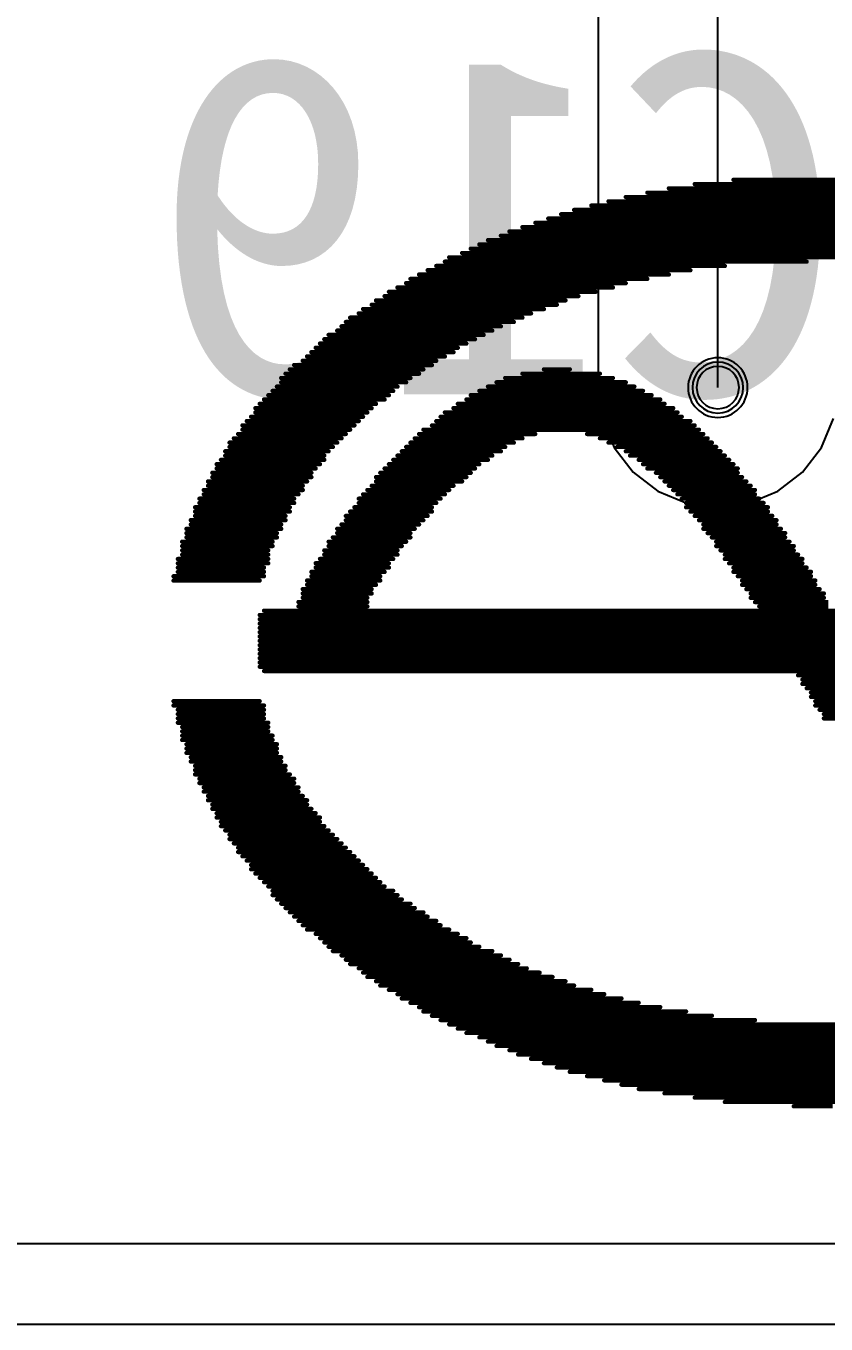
# Model space of a CAD drawing. Header units: inches. Extents: x 32166 to 34772, y 2386 to 4229.
# Drawn here: x 33960.29 to 33980.68, y 3073.33 to 3106.38 of the extents above; entities that cross this region are included whole.
import ezdxf

# ---------------------------------------------------------------- set-up
doc = ezdxf.new("R2010")
doc.units = ezdxf.units.IN
doc.header["$LTSCALE"] = 0.64311
doc.header["$MEASUREMENT"] = 0
for name, color, linetype in [('BOTTOMLAYER', 5, 'CONTINUOUS'), ('BOTTOMOVERLAY', 54, 'CONTINUOUS'), ('BOTTOMSOLDER', 6, 'CONTINUOUS'), ('KEEPOUTLAYER', 6, 'CONTINUOUS'), ('MULTILAYER', 9, 'CONTINUOUS')]:
    doc.layers.add(name, color=color, linetype=linetype)
doc.styles.get("Standard").update_dxf_attribs({"font": 'txt', "width": 0.8})

msp = doc.modelspace()

# ---------------------------------------------------------------- linework, layer by layer
at = {"layer": 'BOTTOMLAYER'}
for p, q in [((33977.919, 3097.177), (33977.919, 3124.725)), ((33974.869, 3120.354), (33974.869, 3097.177)), ((33974.869, 3097.177), (33974.973, 3096.388)), ((33974.973, 3096.388), (33975.278, 3095.652)), ((33980.561, 3095.652), (33980.865, 3096.388)), ((33975.278, 3095.652), (33975.762, 3095.02)), ((33980.076, 3095.02), (33980.561, 3095.652)), ((33975.762, 3095.02), (33976.394, 3094.536)), ((33979.444, 3094.536), (33980.076, 3095.02)), ((33976.394, 3094.536), (33977.13, 3094.231)), ((33977.13, 3094.231), (33977.919, 3094.127)), ((33977.919, 3094.127), (33978.709, 3094.231)), ((33978.709, 3094.231), (33979.444, 3094.536)), ((34126.052, 3075.372), (33942.841, 3075.372))]:
    msp.add_line(p, q, dxfattribs=at)
for radius, start, end in [(0.648, 0, 180), (0.54, 0, 180), (0.648, 180, 0), (0.54, 180, 0)]:
    msp.add_arc((33977.919, 3097.177), radius, start, end, dxfattribs=at)
at = {"layer": 'BOTTOMOVERLAY', "const_width": 0.11}
for points in [[(33978.317, 3102.468), (33982.376, 3102.468)], [(33976.122, 3102.139), (33984.681, 3102.139)], [(33976.671, 3102.249), (33984.022, 3102.249)], [(33977.329, 3102.358), (33983.364, 3102.358)], [(33974.696, 3101.81), (33986.107, 3101.81)], [(33975.134, 3101.919), (33985.668, 3101.919)], [(33975.573, 3102.029), (33985.229, 3102.029)], [(33973.598, 3101.48), (33987.205, 3101.48)], [(33973.927, 3101.59), (33986.875, 3101.59)], [(33974.257, 3101.7), (33986.546, 3101.7)], [(33972.611, 3101.151), (33988.192, 3101.151)], [(33972.94, 3101.261), (33987.863, 3101.261)], [(33973.269, 3101.371), (33987.534, 3101.371)], [(33971.843, 3100.822), (33988.96, 3100.822)], [(33972.062, 3100.932), (33988.741, 3100.932)], [(33972.391, 3101.042), (33988.412, 3101.042)], [(33971.074, 3100.493), (33989.619, 3100.493)], [(33971.404, 3100.603), (33989.399, 3100.603)], [(33971.623, 3100.712), (33989.18, 3100.712)], [(33970.526, 3100.164), (33977.219, 3100.164)], [(33970.745, 3100.273), (33978.097, 3100.273)], [(33970.965, 3100.383), (33980.182, 3100.383)], [(33969.977, 3099.835), (33975.573, 3099.835)], [(33970.087, 3099.944), (33976.122, 3099.944)], [(33970.306, 3100.054), (33976.671, 3100.054)], [(33969.429, 3099.505), (33974.366, 3099.505)], [(33969.538, 3099.615), (33974.805, 3099.615)], [(33969.758, 3099.725), (33975.244, 3099.725)], [(33968.88, 3099.176), (33973.489, 3099.176)], [(33969.099, 3099.286), (33973.818, 3099.286)], [(33969.209, 3099.396), (33974.037, 3099.396)], [(33968.441, 3098.847), (33972.72, 3098.847)], [(33968.551, 3098.957), (33972.94, 3098.957)], [(33968.77, 3099.066), (33973.159, 3099.066)], [(33968.002, 3098.518), (33971.952, 3098.518)], [(33968.222, 3098.627), (33972.172, 3098.627)], [(33968.331, 3098.737), (33972.391, 3098.737)], [(33967.673, 3098.189), (33971.294, 3098.189)], [(33967.783, 3098.298), (33971.513, 3098.298)], [(33967.892, 3098.408), (33971.733, 3098.408)], [(33967.344, 3097.859), (33970.745, 3097.859)], [(33967.453, 3097.969), (33970.965, 3097.969)], [(33967.563, 3098.079), (33971.184, 3098.079)], [(33966.905, 3097.53), (33970.306, 3097.53)], [(33967.015, 3097.64), (33970.416, 3097.64)], [(33967.124, 3097.75), (33970.636, 3097.75)], [(33972.94, 3097.53), (33974.915, 3097.53)], [(33973.489, 3097.64), (33974.147, 3097.64)], [(33966.685, 3097.201), (33969.758, 3097.201)], [(33966.795, 3097.42), (33970.087, 3097.42)], [(33966.795, 3097.311), (33969.977, 3097.311)], [(33972.062, 3097.201), (33975.793, 3097.201)], [(33972.282, 3097.311), (33975.573, 3097.311)], [(33972.501, 3097.42), (33975.244, 3097.42)], [(33966.356, 3096.872), (33969.429, 3096.872)], [(33966.466, 3096.982), (33969.538, 3096.982)], [(33966.576, 3097.091), (33969.648, 3097.091)], [(33971.513, 3096.872), (33976.451, 3096.872)], [(33971.623, 3096.982), (33976.232, 3096.982)], [(33971.843, 3097.091), (33976.012, 3097.091)], [(33966.137, 3096.652), (33969.099, 3096.652)], [(33966.137, 3096.543), (33968.99, 3096.543)], [(33966.246, 3096.762), (33969.209, 3096.762)], [(33970.965, 3096.543), (33976.89, 3096.543)], [(33971.184, 3096.652), (33976.78, 3096.652)], [(33971.294, 3096.762), (33976.561, 3096.762)], [(33965.808, 3096.213), (33968.66, 3096.213)], [(33965.917, 3096.323), (33968.77, 3096.323)], [(33966.027, 3096.433), (33968.88, 3096.433)], [(33970.636, 3096.213), (33977.329, 3096.213)], [(33970.745, 3096.323), (33977.219, 3096.323)], [(33970.855, 3096.433), (33977, 3096.433)], [(33965.588, 3095.884), (33968.331, 3095.884)], [(33965.698, 3095.994), (33968.441, 3095.994)], [(33965.808, 3096.104), (33968.551, 3096.104)], [(33970.197, 3095.884), (33972.94, 3095.884)], [(33970.306, 3095.994), (33973.269, 3095.994)], [(33970.416, 3096.104), (33977.439, 3096.104)], [(33974.586, 3095.994), (33977.548, 3095.994)], [(33974.915, 3095.884), (33977.658, 3095.884)], [(33965.369, 3095.555), (33968.002, 3095.555)], [(33965.478, 3095.775), (33968.222, 3095.775)], [(33965.478, 3095.665), (33968.112, 3095.665)], [(33969.867, 3095.555), (33972.391, 3095.555)], [(33969.977, 3095.665), (33972.501, 3095.665)], [(33970.087, 3095.775), (33972.72, 3095.775)], [(33975.134, 3095.775), (33977.768, 3095.775)], [(33975.354, 3095.665), (33977.878, 3095.665)], [(33975.573, 3095.555), (33977.987, 3095.555)], [(33965.149, 3095.226), (33967.783, 3095.226)], [(33965.259, 3095.336), (33967.892, 3095.336)], [(33965.369, 3095.445), (33967.892, 3095.445)], [(33969.538, 3095.226), (33971.843, 3095.226)], [(33969.648, 3095.336), (33972.062, 3095.336)], [(33969.758, 3095.445), (33972.172, 3095.445)], [(33975.683, 3095.445), (33978.097, 3095.445)], [(33975.903, 3095.336), (33978.207, 3095.336)], [(33976.012, 3095.226), (33978.317, 3095.226)], [(33965.039, 3095.006), (33967.563, 3095.006)], [(33965.039, 3094.897), (33967.563, 3094.897)], [(33965.149, 3095.116), (33967.673, 3095.116)], [(33969.209, 3094.897), (33971.513, 3094.897)], [(33969.319, 3095.006), (33971.623, 3095.006)], [(33969.429, 3095.116), (33971.733, 3095.116)], [(33976.122, 3095.116), (33978.426, 3095.116)], [(33976.341, 3095.006), (33978.426, 3095.006)], [(33976.451, 3094.897), (33978.536, 3094.897)], [(33964.82, 3094.568), (33967.344, 3094.568)], [(33964.93, 3094.787), (33967.453, 3094.787)], [(33964.93, 3094.677), (33967.344, 3094.677)], [(33968.99, 3094.568), (33971.074, 3094.568)], [(33969.099, 3094.677), (33971.184, 3094.677)], [(33969.209, 3094.787), (33971.404, 3094.787)], [(33976.561, 3094.787), (33978.646, 3094.787)], [(33976.671, 3094.677), (33978.755, 3094.677)], [(33976.78, 3094.568), (33978.865, 3094.568)], [(33964.71, 3094.348), (33967.124, 3094.348)], [(33964.71, 3094.238), (33967.124, 3094.238)], [(33964.82, 3094.458), (33967.234, 3094.458)], [(33968.77, 3094.348), (33970.855, 3094.348)], [(33968.77, 3094.238), (33970.745, 3094.238)], [(33968.88, 3094.458), (33970.965, 3094.458)], [(33976.89, 3094.458), (33978.865, 3094.458)], [(33977, 3094.348), (33978.975, 3094.348)], [(33977.11, 3094.238), (33979.085, 3094.238)], [(33964.601, 3094.129), (33967.015, 3094.129)], [(33964.601, 3094.019), (33967.015, 3094.019)], [(33964.601, 3093.909), (33966.905, 3093.909)], [(33968.441, 3093.909), (33970.526, 3093.909)], [(33968.551, 3094.019), (33970.636, 3094.019)], [(33968.66, 3094.129), (33970.636, 3094.129)], [(33977.11, 3094.129), (33979.194, 3094.129)], [(33977.219, 3094.019), (33979.194, 3094.019)], [(33977.329, 3093.909), (33979.304, 3093.909)], [(33964.381, 3093.58), (33966.795, 3093.58)], [(33964.491, 3093.799), (33966.905, 3093.799)], [(33964.491, 3093.69), (33966.795, 3093.69)], [(33968.222, 3093.58), (33970.197, 3093.58)], [(33968.331, 3093.69), (33970.306, 3093.69)], [(33968.441, 3093.799), (33970.416, 3093.799)], [(33977.439, 3093.799), (33979.414, 3093.799)], [(33977.548, 3093.69), (33979.414, 3093.69)], [(33977.548, 3093.58), (33979.524, 3093.58)], [(33964.271, 3093.251), (33966.576, 3093.251)], [(33964.381, 3093.47), (33966.685, 3093.47)], [(33964.381, 3093.361), (33966.685, 3093.361)], [(33968.002, 3093.251), (33969.977, 3093.251)], [(33968.112, 3093.361), (33970.087, 3093.361)], [(33968.222, 3093.47), (33970.087, 3093.47)], [(33977.658, 3093.47), (33979.633, 3093.47)], [(33977.768, 3093.361), (33979.633, 3093.361)], [(33977.878, 3093.251), (33979.743, 3093.251)], [(33964.271, 3093.141), (33966.576, 3093.141)], [(33964.271, 3093.031), (33966.466, 3093.031)], [(33964.271, 3092.922), (33966.466, 3092.922)], [(33967.892, 3093.031), (33969.758, 3093.031)], [(33967.892, 3092.922), (33969.758, 3092.922)], [(33968.002, 3093.141), (33969.867, 3093.141)], [(33977.878, 3093.141), (33979.853, 3093.141)], [(33977.987, 3093.031), (33979.853, 3093.031)], [(33978.097, 3092.922), (33979.962, 3092.922)], [(33964.162, 3092.812), (33966.466, 3092.812)], [(33964.162, 3092.702), (33966.466, 3092.702)], [(33964.162, 3092.592), (33966.356, 3092.592)], [(33967.673, 3092.702), (33969.538, 3092.702)], [(33967.673, 3092.592), (33969.538, 3092.592)], [(33967.783, 3092.812), (33969.648, 3092.812)], [(33978.097, 3092.812), (33980.072, 3092.812)], [(33978.207, 3092.702), (33980.072, 3092.702)], [(33978.317, 3092.592), (33980.182, 3092.592)], [(33964.052, 3092.373), (33966.356, 3092.373)], [(33964.052, 3092.263), (33966.246, 3092.263)], [(33964.162, 3092.483), (33966.356, 3092.483)], [(33967.453, 3092.263), (33969.319, 3092.263)], [(33967.563, 3092.483), (33969.429, 3092.483)], [(33967.563, 3092.373), (33969.319, 3092.373)], [(33978.317, 3092.483), (33980.292, 3092.483)], [(33978.426, 3092.373), (33980.292, 3092.373)], [(33978.536, 3092.263), (33980.401, 3092.263)], [(33967.344, 3092.044), (33969.099, 3092.044)], [(33967.344, 3091.934), (33969.099, 3091.934)], [(33967.453, 3092.154), (33969.209, 3092.154)], [(33978.536, 3092.154), (33980.401, 3092.154)], [(33978.646, 3092.044), (33980.511, 3092.044)], [(33978.755, 3091.934), (33980.621, 3091.934)], [(33967.234, 3091.715), (33968.99, 3091.715)], [(33967.234, 3091.605), (33968.99, 3091.605)], [(33967.344, 3091.824), (33968.99, 3091.824)], [(33978.755, 3091.824), (33980.621, 3091.824)], [(33978.865, 3091.715), (33980.731, 3091.715)], [(33978.975, 3091.605), (33980.731, 3091.605)], [(33966.246, 3091.385), (33994.447, 3091.385)], [(33966.246, 3091.276), (33994.447, 3091.276)], [(33966.356, 3091.495), (33994.337, 3091.495)], [(33966.246, 3091.166), (33994.447, 3091.166)], [(33966.246, 3091.056), (33994.447, 3091.056)], [(33966.246, 3090.947), (33994.447, 3090.947)], [(33966.246, 3090.837), (33994.447, 3090.837)], [(33966.246, 3090.727), (33994.447, 3090.727)], [(33966.246, 3090.617), (33994.447, 3090.617)], [(33966.246, 3090.508), (33994.447, 3090.508)], [(33966.246, 3090.398), (33994.447, 3090.398)], [(33966.246, 3090.288), (33994.447, 3090.288)], [(33966.246, 3090.178), (33994.447, 3090.178)], [(33966.246, 3090.069), (33994.447, 3090.069)], [(33966.356, 3089.959), (33994.337, 3089.959)], [(33979.962, 3089.849), (33981.828, 3089.849)], [(33980.072, 3089.74), (33981.938, 3089.74)], [(33980.072, 3089.63), (33981.938, 3089.63)], [(33980.182, 3089.52), (33982.047, 3089.52)], [(33980.292, 3089.41), (33982.047, 3089.41)], [(33980.292, 3089.301), (33982.157, 3089.301)], [(33964.052, 3089.191), (33966.246, 3089.191)], [(33964.052, 3089.081), (33966.356, 3089.081)], [(33964.162, 3088.971), (33966.356, 3088.971)], [(33980.401, 3089.191), (33982.267, 3089.191)], [(33980.401, 3089.081), (33982.267, 3089.081)], [(33980.511, 3088.971), (33982.376, 3088.971)], [(33964.162, 3088.862), (33966.356, 3088.862)], [(33964.162, 3088.752), (33966.356, 3088.752)], [(33964.162, 3088.642), (33966.466, 3088.642)], [(33980.621, 3088.862), (33982.486, 3088.862)], [(33980.621, 3088.752), (33982.486, 3088.752)], [(33964.271, 3088.533), (33966.466, 3088.533)], [(33964.271, 3088.423), (33966.466, 3088.423)], [(33964.271, 3088.313), (33966.576, 3088.313)], [(33964.271, 3088.203), (33966.576, 3088.203)], [(33964.381, 3088.094), (33966.685, 3088.094)], [(33964.381, 3087.984), (33966.685, 3087.984)], [(33964.381, 3087.874), (33966.685, 3087.874)], [(33964.491, 3087.764), (33966.795, 3087.764)], [(33964.491, 3087.655), (33966.795, 3087.655)], [(33964.601, 3087.545), (33966.905, 3087.545)], [(33964.601, 3087.435), (33966.905, 3087.435)], [(33964.601, 3087.326), (33967.015, 3087.326)], [(33964.71, 3087.216), (33967.124, 3087.216)], [(33964.71, 3087.106), (33967.124, 3087.106)], [(33964.82, 3086.996), (33967.234, 3086.996)], [(33964.82, 3086.887), (33967.234, 3086.887)], [(33964.93, 3086.777), (33967.344, 3086.777)], [(33964.93, 3086.667), (33967.453, 3086.667)], [(33965.039, 3086.557), (33967.453, 3086.557)], [(33965.039, 3086.448), (33967.563, 3086.448)], [(33965.149, 3086.338), (33967.673, 3086.338)], [(33965.149, 3086.228), (33967.783, 3086.228)], [(33965.259, 3086.119), (33967.783, 3086.119)], [(33965.259, 3086.009), (33967.892, 3086.009)], [(33965.369, 3085.899), (33968.002, 3085.899)], [(33965.478, 3085.789), (33968.112, 3085.789)], [(33965.478, 3085.68), (33968.222, 3085.68)], [(33965.588, 3085.57), (33968.331, 3085.57)], [(33965.698, 3085.46), (33968.441, 3085.46)], [(33965.698, 3085.35), (33968.551, 3085.35)], [(33965.808, 3085.241), (33968.66, 3085.241)], [(33965.917, 3085.131), (33968.77, 3085.131)], [(33966.027, 3085.021), (33968.88, 3085.021)], [(33966.027, 3084.911), (33968.99, 3084.911)], [(33966.137, 3084.802), (33969.099, 3084.802)], [(33966.246, 3084.692), (33969.209, 3084.692)], [(33966.356, 3084.582), (33969.319, 3084.582)], [(33966.466, 3084.473), (33969.429, 3084.473)], [(33966.576, 3084.363), (33969.648, 3084.363)], [(33966.576, 3084.253), (33969.758, 3084.253)], [(33966.685, 3084.143), (33969.867, 3084.143)], [(33966.795, 3084.034), (33970.087, 3084.034)], [(33966.905, 3083.924), (33970.197, 3083.924)], [(33967.015, 3083.814), (33970.416, 3083.814)], [(33967.124, 3083.704), (33970.526, 3083.704)], [(33967.234, 3083.595), (33970.745, 3083.595)], [(33967.344, 3083.485), (33970.855, 3083.485)], [(33967.453, 3083.375), (33971.074, 3083.375)], [(33967.673, 3083.266), (33971.294, 3083.266)], [(33967.783, 3083.156), (33971.513, 3083.156)], [(33967.892, 3083.046), (33971.623, 3083.046)], [(33968.002, 3082.936), (33971.843, 3082.936)], [(33968.112, 3082.827), (33972.172, 3082.827)], [(33968.331, 3082.717), (33972.391, 3082.717)], [(33968.441, 3082.607), (33972.611, 3082.607)], [(33968.551, 3082.497), (33972.83, 3082.497)], [(33968.77, 3082.388), (33973.05, 3082.388)], [(33968.88, 3082.278), (33973.379, 3082.278)], [(33968.99, 3082.168), (33973.708, 3082.168)], [(33969.209, 3082.059), (33974.037, 3082.059)], [(33969.319, 3081.949), (33974.257, 3081.949)], [(33969.538, 3081.839), (33974.696, 3081.839)], [(33969.758, 3081.729), (33975.025, 3081.729)], [(33969.867, 3081.62), (33975.464, 3081.62)], [(33970.087, 3081.51), (33975.903, 3081.51)], [(33970.306, 3081.4), (33976.451, 3081.4)], [(33970.416, 3081.29), (33977.11, 3081.29)], [(33970.636, 3081.181), (33977.768, 3081.181)], [(33970.855, 3081.071), (33978.865, 3081.071)], [(33971.074, 3080.961), (33989.728, 3080.961)], [(33971.294, 3080.852), (33989.509, 3080.852)], [(33971.513, 3080.742), (33989.289, 3080.742)], [(33971.843, 3080.632), (33988.96, 3080.632)], [(33972.062, 3080.522), (33988.741, 3080.522)], [(33972.282, 3080.413), (33988.521, 3080.413)], [(33972.611, 3080.303), (33988.192, 3080.303)], [(33972.83, 3080.193), (33987.863, 3080.193)], [(33973.159, 3080.083), (33987.643, 3080.083)], [(33973.489, 3079.974), (33987.314, 3079.974)], [(33973.818, 3079.864), (33986.985, 3079.864)], [(33974.147, 3079.754), (33986.656, 3079.754)], [(33974.586, 3079.645), (33986.217, 3079.645)], [(33975.025, 3079.535), (33985.778, 3079.535)], [(33975.464, 3079.425), (33985.339, 3079.425)], [(33975.903, 3079.315), (33984.9, 3079.315)], [(33976.561, 3079.206), (33984.242, 3079.206)], [(33977.329, 3079.096), (33983.474, 3079.096)], [(33978.097, 3078.986), (33982.706, 3078.986)], [(33979.853, 3078.876), (33980.84, 3078.876)]]:
    msp.add_lwpolyline(points, dxfattribs=at)
at = {"layer": 'BOTTOMOVERLAY', "const_width": 0.0549}
for points in [[(33978.289, 3102.468, 1), (33978.344, 3102.468, 1)], [(33976.095, 3102.139, 1), (33976.149, 3102.139, 1)], [(33976.643, 3102.249, 1), (33976.698, 3102.249, 1)], [(33977.302, 3102.358, 1), (33977.356, 3102.358, 1)], [(33974.668, 3101.81, 1), (33974.723, 3101.81, 1)], [(33975.107, 3101.919, 1), (33975.162, 3101.919, 1)], [(33975.546, 3102.029, 1), (33975.601, 3102.029, 1)], [(33973.571, 3101.48, 1), (33973.626, 3101.48, 1)], [(33973.9, 3101.59, 1), (33973.955, 3101.59, 1)], [(33974.229, 3101.7, 1), (33974.284, 3101.7, 1)], [(33972.583, 3101.151, 1), (33972.638, 3101.151, 1)], [(33972.912, 3101.261, 1), (33972.967, 3101.261, 1)], [(33973.242, 3101.371, 1), (33973.296, 3101.371, 1)], [(33971.815, 3100.822, 1), (33971.87, 3100.822, 1)], [(33972.035, 3100.932, 1), (33972.089, 3100.932, 1)], [(33972.364, 3101.042, 1), (33972.419, 3101.042, 1)], [(33971.047, 3100.493, 1), (33971.102, 3100.493, 1)], [(33971.376, 3100.603, 1), (33971.431, 3100.603, 1)], [(33971.596, 3100.712, 1), (33971.651, 3100.712, 1)], [(33970.498, 3100.164, 1), (33970.553, 3100.164, 1)], [(33970.718, 3100.273, 1), (33970.773, 3100.273, 1)], [(33970.937, 3100.383, 1), (33970.992, 3100.383, 1)], [(33977.192, 3100.164, 1), (33977.247, 3100.164, 1)], [(33978.07, 3100.273, 1), (33978.125, 3100.273, 1)], [(33980.154, 3100.383, 1), (33980.209, 3100.383, 1)], [(33969.95, 3099.835, 1), (33970.005, 3099.835, 1)], [(33970.06, 3099.944, 1), (33970.114, 3099.944, 1)], [(33970.279, 3100.054, 1), (33970.334, 3100.054, 1)], [(33975.546, 3099.835, 1), (33975.601, 3099.835, 1)], [(33976.095, 3099.944, 1), (33976.149, 3099.944, 1)], [(33976.643, 3100.054, 1), (33976.698, 3100.054, 1)], [(33969.401, 3099.505, 1), (33969.456, 3099.505, 1)], [(33969.511, 3099.615, 1), (33969.566, 3099.615, 1)], [(33969.73, 3099.725, 1), (33969.785, 3099.725, 1)], [(33974.339, 3099.505, 1), (33974.394, 3099.505, 1)], [(33974.778, 3099.615, 1), (33974.833, 3099.615, 1)], [(33975.217, 3099.725, 1), (33975.272, 3099.725, 1)], [(33968.853, 3099.176, 1), (33968.907, 3099.176, 1)], [(33969.072, 3099.286, 1), (33969.127, 3099.286, 1)], [(33969.182, 3099.396, 1), (33969.237, 3099.396, 1)], [(33973.461, 3099.176, 1), (33973.516, 3099.176, 1)], [(33973.79, 3099.286, 1), (33973.845, 3099.286, 1)], [(33974.01, 3099.396, 1), (33974.065, 3099.396, 1)], [(33968.414, 3098.847, 1), (33968.468, 3098.847, 1)], [(33968.523, 3098.957, 1), (33968.578, 3098.957, 1)], [(33968.743, 3099.066, 1), (33968.798, 3099.066, 1)], [(33972.693, 3098.847, 1), (33972.748, 3098.847, 1)], [(33972.912, 3098.957, 1), (33972.967, 3098.957, 1)], [(33973.132, 3099.066, 1), (33973.187, 3099.066, 1)], [(33967.975, 3098.518, 1), (33968.03, 3098.518, 1)], [(33968.194, 3098.627, 1), (33968.249, 3098.627, 1)], [(33968.304, 3098.737, 1), (33968.359, 3098.737, 1)], [(33971.925, 3098.518, 1), (33971.98, 3098.518, 1)], [(33972.144, 3098.627, 1), (33972.199, 3098.627, 1)], [(33972.364, 3098.737, 1), (33972.419, 3098.737, 1)], [(33967.645, 3098.189, 1), (33967.7, 3098.189, 1)], [(33967.755, 3098.298, 1), (33967.81, 3098.298, 1)], [(33967.865, 3098.408, 1), (33967.92, 3098.408, 1)], [(33971.267, 3098.189, 1), (33971.321, 3098.189, 1)], [(33971.486, 3098.298, 1), (33971.541, 3098.298, 1)], [(33971.705, 3098.408, 1), (33971.76, 3098.408, 1)], [(33967.316, 3097.859, 1), (33967.371, 3097.859, 1)], [(33967.426, 3097.969, 1), (33967.481, 3097.969, 1)], [(33967.536, 3098.079, 1), (33967.591, 3098.079, 1)], [(33970.718, 3097.859, 1), (33970.773, 3097.859, 1)], [(33970.937, 3097.969, 1), (33970.992, 3097.969, 1)], [(33971.157, 3098.079, 1), (33971.212, 3098.079, 1)], [(33966.877, 3097.53, 1), (33966.932, 3097.53, 1)], [(33966.987, 3097.64, 1), (33967.042, 3097.64, 1)], [(33967.097, 3097.75, 1), (33967.152, 3097.75, 1)], [(33970.279, 3097.53, 1), (33970.334, 3097.53, 1)], [(33970.389, 3097.64, 1), (33970.444, 3097.64, 1)], [(33970.608, 3097.75, 1), (33970.663, 3097.75, 1)], [(33972.912, 3097.53, 1), (33972.967, 3097.53, 1)], [(33973.461, 3097.64, 1), (33973.516, 3097.64, 1)], [(33974.119, 3097.64, 1), (33974.174, 3097.64, 1)], [(33974.888, 3097.53, 1), (33974.942, 3097.53, 1)], [(33966.658, 3097.201, 1), (33966.713, 3097.201, 1)], [(33966.768, 3097.42, 1), (33966.823, 3097.42, 1)], [(33966.768, 3097.311, 1), (33966.823, 3097.311, 1)], [(33969.73, 3097.201, 1), (33969.785, 3097.201, 1)], [(33969.95, 3097.311, 1), (33970.005, 3097.311, 1)], [(33970.06, 3097.42, 1), (33970.114, 3097.42, 1)], [(33972.035, 3097.201, 1), (33972.089, 3097.201, 1)], [(33972.254, 3097.311, 1), (33972.309, 3097.311, 1)], [(33972.474, 3097.42, 1), (33972.528, 3097.42, 1)], [(33975.217, 3097.42, 1), (33975.272, 3097.42, 1)], [(33975.546, 3097.311, 1), (33975.601, 3097.311, 1)], [(33975.765, 3097.201, 1), (33975.82, 3097.201, 1)], [(33966.329, 3096.872, 1), (33966.384, 3096.872, 1)], [(33966.438, 3096.982, 1), (33966.493, 3096.982, 1)], [(33966.548, 3097.091, 1), (33966.603, 3097.091, 1)], [(33969.401, 3096.872, 1), (33969.456, 3096.872, 1)], [(33969.511, 3096.982, 1), (33969.566, 3096.982, 1)], [(33969.621, 3097.091, 1), (33969.675, 3097.091, 1)], [(33971.486, 3096.872, 1), (33971.541, 3096.872, 1)], [(33971.596, 3096.982, 1), (33971.651, 3096.982, 1)], [(33971.815, 3097.091, 1), (33971.87, 3097.091, 1)], [(33975.985, 3097.091, 1), (33976.04, 3097.091, 1)], [(33976.204, 3096.982, 1), (33976.259, 3096.982, 1)], [(33976.424, 3096.872, 1), (33976.479, 3096.872, 1)], [(33966.109, 3096.652, 1), (33966.164, 3096.652, 1)], [(33966.109, 3096.543, 1), (33966.164, 3096.543, 1)], [(33966.219, 3096.762, 1), (33966.274, 3096.762, 1)], [(33968.962, 3096.543, 1), (33969.017, 3096.543, 1)], [(33969.072, 3096.652, 1), (33969.127, 3096.652, 1)], [(33969.182, 3096.762, 1), (33969.237, 3096.762, 1)], [(33970.937, 3096.543, 1), (33970.992, 3096.543, 1)], [(33971.157, 3096.652, 1), (33971.212, 3096.652, 1)], [(33971.267, 3096.762, 1), (33971.321, 3096.762, 1)], [(33976.533, 3096.762, 1), (33976.588, 3096.762, 1)], [(33976.753, 3096.652, 1), (33976.808, 3096.652, 1)], [(33976.863, 3096.543, 1), (33976.918, 3096.543, 1)], [(33965.78, 3096.213, 1), (33965.835, 3096.213, 1)], [(33965.89, 3096.323, 1), (33965.945, 3096.323, 1)], [(33966, 3096.433, 1), (33966.054, 3096.433, 1)], [(33968.633, 3096.213, 1), (33968.688, 3096.213, 1)], [(33968.743, 3096.323, 1), (33968.798, 3096.323, 1)], [(33968.853, 3096.433, 1), (33968.907, 3096.433, 1)], [(33970.608, 3096.213, 1), (33970.663, 3096.213, 1)], [(33970.718, 3096.323, 1), (33970.773, 3096.323, 1)], [(33970.828, 3096.433, 1), (33970.882, 3096.433, 1)], [(33976.972, 3096.433, 1), (33977.027, 3096.433, 1)], [(33977.192, 3096.323, 1), (33977.247, 3096.323, 1)], [(33977.302, 3096.213, 1), (33977.356, 3096.213, 1)], [(33965.561, 3095.884, 1), (33965.616, 3095.884, 1)], [(33965.67, 3095.994, 1), (33965.725, 3095.994, 1)], [(33965.78, 3096.104, 1), (33965.835, 3096.104, 1)], [(33968.304, 3095.884, 1), (33968.359, 3095.884, 1)], [(33968.414, 3095.994, 1), (33968.468, 3095.994, 1)], [(33968.523, 3096.104, 1), (33968.578, 3096.104, 1)], [(33970.169, 3095.884, 1), (33970.224, 3095.884, 1)], [(33970.279, 3095.994, 1), (33970.334, 3095.994, 1)], [(33970.389, 3096.104, 1), (33970.444, 3096.104, 1)], [(33972.912, 3095.884, 1), (33972.967, 3095.884, 1)], [(33973.242, 3095.994, 1), (33973.296, 3095.994, 1)], [(33974.558, 3095.994, 1), (33974.613, 3095.994, 1)], [(33974.888, 3095.884, 1), (33974.942, 3095.884, 1)], [(33977.411, 3096.104, 1), (33977.466, 3096.104, 1)], [(33977.521, 3095.994, 1), (33977.576, 3095.994, 1)], [(33977.631, 3095.884, 1), (33977.686, 3095.884, 1)], [(33965.341, 3095.555, 1), (33965.396, 3095.555, 1)], [(33965.451, 3095.775, 1), (33965.506, 3095.775, 1)], [(33965.451, 3095.665, 1), (33965.506, 3095.665, 1)], [(33967.975, 3095.555, 1), (33968.03, 3095.555, 1)], [(33968.084, 3095.665, 1), (33968.139, 3095.665, 1)], [(33968.194, 3095.775, 1), (33968.249, 3095.775, 1)], [(33969.84, 3095.555, 1), (33969.895, 3095.555, 1)], [(33969.95, 3095.665, 1), (33970.005, 3095.665, 1)], [(33970.06, 3095.775, 1), (33970.114, 3095.775, 1)], [(33972.364, 3095.555, 1), (33972.419, 3095.555, 1)], [(33972.474, 3095.665, 1), (33972.528, 3095.665, 1)], [(33972.693, 3095.775, 1), (33972.748, 3095.775, 1)], [(33975.107, 3095.775, 1), (33975.162, 3095.775, 1)], [(33975.326, 3095.665, 1), (33975.381, 3095.665, 1)], [(33975.546, 3095.555, 1), (33975.601, 3095.555, 1)], [(33977.74, 3095.775, 1), (33977.795, 3095.775, 1)], [(33977.85, 3095.665, 1), (33977.905, 3095.665, 1)], [(33977.96, 3095.555, 1), (33978.015, 3095.555, 1)], [(33965.122, 3095.226, 1), (33965.177, 3095.226, 1)], [(33965.231, 3095.336, 1), (33965.286, 3095.336, 1)], [(33965.341, 3095.445, 1), (33965.396, 3095.445, 1)], [(33967.755, 3095.226, 1), (33967.81, 3095.226, 1)], [(33967.865, 3095.445, 1), (33967.92, 3095.445, 1)], [(33967.865, 3095.336, 1), (33967.92, 3095.336, 1)], [(33969.511, 3095.226, 1), (33969.566, 3095.226, 1)], [(33969.621, 3095.336, 1), (33969.675, 3095.336, 1)], [(33969.73, 3095.445, 1), (33969.785, 3095.445, 1)], [(33971.815, 3095.226, 1), (33971.87, 3095.226, 1)], [(33972.035, 3095.336, 1), (33972.089, 3095.336, 1)], [(33972.144, 3095.445, 1), (33972.199, 3095.445, 1)], [(33975.656, 3095.445, 1), (33975.711, 3095.445, 1)], [(33975.875, 3095.336, 1), (33975.93, 3095.336, 1)], [(33975.985, 3095.226, 1), (33976.04, 3095.226, 1)], [(33978.07, 3095.445, 1), (33978.125, 3095.445, 1)], [(33978.179, 3095.336, 1), (33978.234, 3095.336, 1)], [(33978.289, 3095.226, 1), (33978.344, 3095.226, 1)], [(33965.012, 3095.006, 1), (33965.067, 3095.006, 1)], [(33965.012, 3094.897, 1), (33965.067, 3094.897, 1)], [(33965.122, 3095.116, 1), (33965.177, 3095.116, 1)], [(33967.536, 3095.006, 1), (33967.591, 3095.006, 1)], [(33967.536, 3094.897, 1), (33967.591, 3094.897, 1)], [(33967.645, 3095.116, 1), (33967.7, 3095.116, 1)], [(33969.182, 3094.897, 1), (33969.237, 3094.897, 1)], [(33969.291, 3095.006, 1), (33969.346, 3095.006, 1)], [(33969.401, 3095.116, 1), (33969.456, 3095.116, 1)], [(33971.486, 3094.897, 1), (33971.541, 3094.897, 1)], [(33971.596, 3095.006, 1), (33971.651, 3095.006, 1)], [(33971.705, 3095.116, 1), (33971.76, 3095.116, 1)], [(33976.095, 3095.116, 1), (33976.149, 3095.116, 1)], [(33976.314, 3095.006, 1), (33976.369, 3095.006, 1)], [(33976.424, 3094.897, 1), (33976.479, 3094.897, 1)], [(33978.399, 3095.116, 1), (33978.454, 3095.116, 1)], [(33978.399, 3095.006, 1), (33978.454, 3095.006, 1)], [(33978.509, 3094.897, 1), (33978.563, 3094.897, 1)], [(33964.793, 3094.568, 1), (33964.847, 3094.568, 1)], [(33964.902, 3094.787, 1), (33964.957, 3094.787, 1)], [(33964.902, 3094.677, 1), (33964.957, 3094.677, 1)], [(33967.316, 3094.677, 1), (33967.371, 3094.677, 1)], [(33967.316, 3094.568, 1), (33967.371, 3094.568, 1)], [(33967.426, 3094.787, 1), (33967.481, 3094.787, 1)], [(33968.962, 3094.568, 1), (33969.017, 3094.568, 1)], [(33969.072, 3094.677, 1), (33969.127, 3094.677, 1)], [(33969.182, 3094.787, 1), (33969.237, 3094.787, 1)], [(33971.047, 3094.568, 1), (33971.102, 3094.568, 1)], [(33971.157, 3094.677, 1), (33971.212, 3094.677, 1)], [(33971.376, 3094.787, 1), (33971.431, 3094.787, 1)], [(33976.533, 3094.787, 1), (33976.588, 3094.787, 1)], [(33976.643, 3094.677, 1), (33976.698, 3094.677, 1)], [(33976.753, 3094.568, 1), (33976.808, 3094.568, 1)], [(33978.618, 3094.787, 1), (33978.673, 3094.787, 1)], [(33978.728, 3094.677, 1), (33978.783, 3094.677, 1)], [(33978.838, 3094.568, 1), (33978.893, 3094.568, 1)], [(33964.683, 3094.348, 1), (33964.738, 3094.348, 1)], [(33964.683, 3094.238, 1), (33964.738, 3094.238, 1)], [(33964.793, 3094.458, 1), (33964.847, 3094.458, 1)], [(33967.097, 3094.348, 1), (33967.152, 3094.348, 1)], [(33967.097, 3094.238, 1), (33967.152, 3094.238, 1)], [(33967.207, 3094.458, 1), (33967.261, 3094.458, 1)], [(33968.743, 3094.348, 1), (33968.798, 3094.348, 1)], [(33968.743, 3094.238, 1), (33968.798, 3094.238, 1)], [(33968.853, 3094.458, 1), (33968.907, 3094.458, 1)], [(33970.718, 3094.238, 1), (33970.773, 3094.238, 1)], [(33970.828, 3094.348, 1), (33970.882, 3094.348, 1)], [(33970.937, 3094.458, 1), (33970.992, 3094.458, 1)], [(33976.863, 3094.458, 1), (33976.918, 3094.458, 1)], [(33976.972, 3094.348, 1), (33977.027, 3094.348, 1)], [(33977.082, 3094.238, 1), (33977.137, 3094.238, 1)], [(33978.838, 3094.458, 1), (33978.893, 3094.458, 1)], [(33978.947, 3094.348, 1), (33979.002, 3094.348, 1)], [(33979.057, 3094.238, 1), (33979.112, 3094.238, 1)], [(33964.573, 3094.129, 1), (33964.628, 3094.129, 1)], [(33964.573, 3094.019, 1), (33964.628, 3094.019, 1)], [(33964.573, 3093.909, 1), (33964.628, 3093.909, 1)], [(33966.877, 3093.909, 1), (33966.932, 3093.909, 1)], [(33966.987, 3094.129, 1), (33967.042, 3094.129, 1)], [(33966.987, 3094.019, 1), (33967.042, 3094.019, 1)], [(33968.414, 3093.909, 1), (33968.468, 3093.909, 1)], [(33968.523, 3094.019, 1), (33968.578, 3094.019, 1)], [(33968.633, 3094.129, 1), (33968.688, 3094.129, 1)], [(33970.498, 3093.909, 1), (33970.553, 3093.909, 1)], [(33970.608, 3094.129, 1), (33970.663, 3094.129, 1)], [(33970.608, 3094.019, 1), (33970.663, 3094.019, 1)], [(33977.082, 3094.129, 1), (33977.137, 3094.129, 1)], [(33977.192, 3094.019, 1), (33977.247, 3094.019, 1)], [(33977.302, 3093.909, 1), (33977.356, 3093.909, 1)], [(33979.167, 3094.129, 1), (33979.222, 3094.129, 1)], [(33979.167, 3094.019, 1), (33979.222, 3094.019, 1)], [(33979.277, 3093.909, 1), (33979.332, 3093.909, 1)], [(33964.354, 3093.58, 1), (33964.409, 3093.58, 1)], [(33964.463, 3093.799, 1), (33964.518, 3093.799, 1)], [(33964.463, 3093.69, 1), (33964.518, 3093.69, 1)], [(33966.768, 3093.69, 1), (33966.823, 3093.69, 1)], [(33966.768, 3093.58, 1), (33966.823, 3093.58, 1)], [(33966.877, 3093.799, 1), (33966.932, 3093.799, 1)], [(33968.194, 3093.58, 1), (33968.249, 3093.58, 1)], [(33968.304, 3093.69, 1), (33968.359, 3093.69, 1)], [(33968.414, 3093.799, 1), (33968.468, 3093.799, 1)], [(33970.169, 3093.58, 1), (33970.224, 3093.58, 1)], [(33970.279, 3093.69, 1), (33970.334, 3093.69, 1)], [(33970.389, 3093.799, 1), (33970.444, 3093.799, 1)], [(33977.411, 3093.799, 1), (33977.466, 3093.799, 1)], [(33977.521, 3093.69, 1), (33977.576, 3093.69, 1)], [(33977.521, 3093.58, 1), (33977.576, 3093.58, 1)], [(33979.386, 3093.799, 1), (33979.441, 3093.799, 1)], [(33979.386, 3093.69, 1), (33979.441, 3093.69, 1)], [(33979.496, 3093.58, 1), (33979.551, 3093.58, 1)], [(33964.244, 3093.251, 1), (33964.299, 3093.251, 1)], [(33964.354, 3093.47, 1), (33964.409, 3093.47, 1)], [(33964.354, 3093.361, 1), (33964.409, 3093.361, 1)], [(33966.548, 3093.251, 1), (33966.603, 3093.251, 1)], [(33966.658, 3093.47, 1), (33966.713, 3093.47, 1)], [(33966.658, 3093.361, 1), (33966.713, 3093.361, 1)], [(33967.975, 3093.251, 1), (33968.03, 3093.251, 1)], [(33968.084, 3093.361, 1), (33968.139, 3093.361, 1)], [(33968.194, 3093.47, 1), (33968.249, 3093.47, 1)], [(33969.95, 3093.251, 1), (33970.005, 3093.251, 1)], [(33970.06, 3093.47, 1), (33970.114, 3093.47, 1)], [(33970.06, 3093.361, 1), (33970.114, 3093.361, 1)], [(33977.631, 3093.47, 1), (33977.686, 3093.47, 1)], [(33977.74, 3093.361, 1), (33977.795, 3093.361, 1)], [(33977.85, 3093.251, 1), (33977.905, 3093.251, 1)], [(33979.606, 3093.47, 1), (33979.661, 3093.47, 1)], [(33979.606, 3093.361, 1), (33979.661, 3093.361, 1)], [(33979.716, 3093.251, 1), (33979.77, 3093.251, 1)], [(33964.244, 3093.141, 1), (33964.299, 3093.141, 1)], [(33964.244, 3093.031, 1), (33964.299, 3093.031, 1)], [(33964.244, 3092.922, 1), (33964.299, 3092.922, 1)], [(33966.438, 3093.031, 1), (33966.493, 3093.031, 1)], [(33966.438, 3092.922, 1), (33966.493, 3092.922, 1)], [(33966.548, 3093.141, 1), (33966.603, 3093.141, 1)], [(33967.865, 3093.031, 1), (33967.92, 3093.031, 1)], [(33967.865, 3092.922, 1), (33967.92, 3092.922, 1)], [(33967.975, 3093.141, 1), (33968.03, 3093.141, 1)], [(33969.73, 3093.031, 1), (33969.785, 3093.031, 1)], [(33969.73, 3092.922, 1), (33969.785, 3092.922, 1)], [(33969.84, 3093.141, 1), (33969.895, 3093.141, 1)], [(33977.85, 3093.141, 1), (33977.905, 3093.141, 1)], [(33977.96, 3093.031, 1), (33978.015, 3093.031, 1)], [(33978.07, 3092.922, 1), (33978.125, 3092.922, 1)], [(33979.825, 3093.141, 1), (33979.88, 3093.141, 1)], [(33979.825, 3093.031, 1), (33979.88, 3093.031, 1)], [(33979.935, 3092.922, 1), (33979.99, 3092.922, 1)], [(33964.134, 3092.812, 1), (33964.189, 3092.812, 1)], [(33964.134, 3092.702, 1), (33964.189, 3092.702, 1)], [(33964.134, 3092.592, 1), (33964.189, 3092.592, 1)], [(33966.329, 3092.592, 1), (33966.384, 3092.592, 1)], [(33966.438, 3092.812, 1), (33966.493, 3092.812, 1)], [(33966.438, 3092.702, 1), (33966.493, 3092.702, 1)], [(33967.645, 3092.702, 1), (33967.7, 3092.702, 1)], [(33967.645, 3092.592, 1), (33967.7, 3092.592, 1)], [(33967.755, 3092.812, 1), (33967.81, 3092.812, 1)], [(33969.511, 3092.702, 1), (33969.566, 3092.702, 1)], [(33969.511, 3092.592, 1), (33969.566, 3092.592, 1)], [(33969.621, 3092.812, 1), (33969.675, 3092.812, 1)], [(33978.07, 3092.812, 1), (33978.125, 3092.812, 1)], [(33978.179, 3092.702, 1), (33978.234, 3092.702, 1)], [(33978.289, 3092.592, 1), (33978.344, 3092.592, 1)], [(33980.045, 3092.812, 1), (33980.1, 3092.812, 1)], [(33980.045, 3092.702, 1), (33980.1, 3092.702, 1)], [(33980.154, 3092.592, 1), (33980.209, 3092.592, 1)], [(33964.024, 3092.373, 1), (33964.079, 3092.373, 1)], [(33964.024, 3092.263, 1), (33964.079, 3092.263, 1)], [(33964.134, 3092.483, 1), (33964.189, 3092.483, 1)], [(33966.219, 3092.263, 1), (33966.274, 3092.263, 1)], [(33966.329, 3092.483, 1), (33966.384, 3092.483, 1)], [(33966.329, 3092.373, 1), (33966.384, 3092.373, 1)], [(33967.426, 3092.263, 1), (33967.481, 3092.263, 1)], [(33967.536, 3092.483, 1), (33967.591, 3092.483, 1)], [(33967.536, 3092.373, 1), (33967.591, 3092.373, 1)], [(33969.291, 3092.373, 1), (33969.346, 3092.373, 1)], [(33969.291, 3092.263, 1), (33969.346, 3092.263, 1)], [(33969.401, 3092.483, 1), (33969.456, 3092.483, 1)], [(33978.289, 3092.483, 1), (33978.344, 3092.483, 1)], [(33978.399, 3092.373, 1), (33978.454, 3092.373, 1)], [(33978.509, 3092.263, 1), (33978.563, 3092.263, 1)], [(33980.264, 3092.483, 1), (33980.319, 3092.483, 1)], [(33980.264, 3092.373, 1), (33980.319, 3092.373, 1)], [(33980.374, 3092.263, 1), (33980.429, 3092.263, 1)], [(33967.316, 3092.044, 1), (33967.371, 3092.044, 1)], [(33967.316, 3091.934, 1), (33967.371, 3091.934, 1)], [(33967.426, 3092.154, 1), (33967.481, 3092.154, 1)], [(33969.072, 3092.044, 1), (33969.127, 3092.044, 1)], [(33969.072, 3091.934, 1), (33969.127, 3091.934, 1)], [(33969.182, 3092.154, 1), (33969.237, 3092.154, 1)], [(33978.509, 3092.154, 1), (33978.563, 3092.154, 1)], [(33978.618, 3092.044, 1), (33978.673, 3092.044, 1)], [(33978.728, 3091.934, 1), (33978.783, 3091.934, 1)], [(33980.374, 3092.154, 1), (33980.429, 3092.154, 1)], [(33980.484, 3092.044, 1), (33980.539, 3092.044, 1)], [(33980.593, 3091.934, 1), (33980.648, 3091.934, 1)], [(33967.207, 3091.715, 1), (33967.261, 3091.715, 1)], [(33967.207, 3091.605, 1), (33967.261, 3091.605, 1)], [(33967.316, 3091.824, 1), (33967.371, 3091.824, 1)], [(33968.962, 3091.824, 1), (33969.017, 3091.824, 1)], [(33968.962, 3091.715, 1), (33969.017, 3091.715, 1)], [(33968.962, 3091.605, 1), (33969.017, 3091.605, 1)], [(33978.728, 3091.824, 1), (33978.783, 3091.824, 1)], [(33978.838, 3091.715, 1), (33978.893, 3091.715, 1)], [(33978.947, 3091.605, 1), (33979.002, 3091.605, 1)], [(33980.593, 3091.824, 1), (33980.648, 3091.824, 1)], [(33966.219, 3091.385, 1), (33966.274, 3091.385, 1)], [(33966.219, 3091.276, 1), (33966.274, 3091.276, 1)], [(33966.329, 3091.495, 1), (33966.384, 3091.495, 1)], [(33966.219, 3091.166, 1), (33966.274, 3091.166, 1)], [(33966.219, 3091.056, 1), (33966.274, 3091.056, 1)], [(33966.219, 3090.947, 1), (33966.274, 3090.947, 1)], [(33966.219, 3090.837, 1), (33966.274, 3090.837, 1)], [(33966.219, 3090.727, 1), (33966.274, 3090.727, 1)], [(33966.219, 3090.617, 1), (33966.274, 3090.617, 1)], [(33966.219, 3090.508, 1), (33966.274, 3090.508, 1)], [(33966.219, 3090.398, 1), (33966.274, 3090.398, 1)], [(33966.219, 3090.288, 1), (33966.274, 3090.288, 1)], [(33966.219, 3090.178, 1), (33966.274, 3090.178, 1)], [(33966.219, 3090.069, 1), (33966.274, 3090.069, 1)], [(33966.329, 3089.959, 1), (33966.384, 3089.959, 1)], [(33979.935, 3089.849, 1), (33979.99, 3089.849, 1)], [(33980.045, 3089.74, 1), (33980.1, 3089.74, 1)], [(33980.045, 3089.63, 1), (33980.1, 3089.63, 1)], [(33980.154, 3089.52, 1), (33980.209, 3089.52, 1)], [(33980.264, 3089.41, 1), (33980.319, 3089.41, 1)], [(33980.264, 3089.301, 1), (33980.319, 3089.301, 1)], [(33964.024, 3089.191, 1), (33964.079, 3089.191, 1)], [(33964.024, 3089.081, 1), (33964.079, 3089.081, 1)], [(33964.134, 3088.971, 1), (33964.189, 3088.971, 1)], [(33966.219, 3089.191, 1), (33966.274, 3089.191, 1)], [(33966.329, 3089.081, 1), (33966.384, 3089.081, 1)], [(33966.329, 3088.971, 1), (33966.384, 3088.971, 1)], [(33980.374, 3089.191, 1), (33980.429, 3089.191, 1)], [(33980.374, 3089.081, 1), (33980.429, 3089.081, 1)], [(33980.484, 3088.971, 1), (33980.539, 3088.971, 1)], [(33964.134, 3088.862, 1), (33964.189, 3088.862, 1)], [(33964.134, 3088.752, 1), (33964.189, 3088.752, 1)], [(33964.134, 3088.642, 1), (33964.189, 3088.642, 1)], [(33966.329, 3088.862, 1), (33966.384, 3088.862, 1)], [(33966.329, 3088.752, 1), (33966.384, 3088.752, 1)], [(33966.438, 3088.642, 1), (33966.493, 3088.642, 1)], [(33980.593, 3088.862, 1), (33980.648, 3088.862, 1)], [(33980.593, 3088.752, 1), (33980.648, 3088.752, 1)], [(33964.244, 3088.533, 1), (33964.299, 3088.533, 1)], [(33964.244, 3088.423, 1), (33964.299, 3088.423, 1)], [(33964.244, 3088.313, 1), (33964.299, 3088.313, 1)], [(33966.438, 3088.533, 1), (33966.493, 3088.533, 1)], [(33966.438, 3088.423, 1), (33966.493, 3088.423, 1)], [(33966.548, 3088.313, 1), (33966.603, 3088.313, 1)], [(33964.244, 3088.203, 1), (33964.299, 3088.203, 1)], [(33964.354, 3088.094, 1), (33964.409, 3088.094, 1)], [(33964.354, 3087.984, 1), (33964.409, 3087.984, 1)], [(33966.548, 3088.203, 1), (33966.603, 3088.203, 1)], [(33966.658, 3088.094, 1), (33966.713, 3088.094, 1)], [(33966.658, 3087.984, 1), (33966.713, 3087.984, 1)], [(33964.354, 3087.874, 1), (33964.409, 3087.874, 1)], [(33964.463, 3087.764, 1), (33964.518, 3087.764, 1)], [(33964.463, 3087.655, 1), (33964.518, 3087.655, 1)], [(33966.658, 3087.874, 1), (33966.713, 3087.874, 1)], [(33966.768, 3087.764, 1), (33966.823, 3087.764, 1)], [(33966.768, 3087.655, 1), (33966.823, 3087.655, 1)], [(33964.573, 3087.545, 1), (33964.628, 3087.545, 1)], [(33964.573, 3087.435, 1), (33964.628, 3087.435, 1)], [(33964.573, 3087.326, 1), (33964.628, 3087.326, 1)], [(33966.877, 3087.545, 1), (33966.932, 3087.545, 1)], [(33966.877, 3087.435, 1), (33966.932, 3087.435, 1)], [(33966.987, 3087.326, 1), (33967.042, 3087.326, 1)], [(33964.683, 3087.216, 1), (33964.738, 3087.216, 1)], [(33964.683, 3087.106, 1), (33964.738, 3087.106, 1)], [(33964.793, 3086.996, 1), (33964.847, 3086.996, 1)], [(33967.097, 3087.216, 1), (33967.152, 3087.216, 1)], [(33967.097, 3087.106, 1), (33967.152, 3087.106, 1)], [(33967.207, 3086.996, 1), (33967.261, 3086.996, 1)], [(33964.793, 3086.887, 1), (33964.847, 3086.887, 1)], [(33964.902, 3086.777, 1), (33964.957, 3086.777, 1)], [(33964.902, 3086.667, 1), (33964.957, 3086.667, 1)], [(33967.207, 3086.887, 1), (33967.261, 3086.887, 1)], [(33967.316, 3086.777, 1), (33967.371, 3086.777, 1)], [(33967.426, 3086.667, 1), (33967.481, 3086.667, 1)], [(33965.012, 3086.557, 1), (33965.067, 3086.557, 1)], [(33965.012, 3086.448, 1), (33965.067, 3086.448, 1)], [(33965.122, 3086.338, 1), (33965.177, 3086.338, 1)], [(33967.426, 3086.557, 1), (33967.481, 3086.557, 1)], [(33967.536, 3086.448, 1), (33967.591, 3086.448, 1)], [(33967.645, 3086.338, 1), (33967.7, 3086.338, 1)], [(33965.122, 3086.228, 1), (33965.177, 3086.228, 1)], [(33965.231, 3086.119, 1), (33965.286, 3086.119, 1)], [(33965.231, 3086.009, 1), (33965.286, 3086.009, 1)], [(33967.755, 3086.228, 1), (33967.81, 3086.228, 1)], [(33967.755, 3086.119, 1), (33967.81, 3086.119, 1)], [(33967.865, 3086.009, 1), (33967.92, 3086.009, 1)], [(33965.341, 3085.899, 1), (33965.396, 3085.899, 1)], [(33965.451, 3085.789, 1), (33965.506, 3085.789, 1)], [(33965.451, 3085.68, 1), (33965.506, 3085.68, 1)], [(33967.975, 3085.899, 1), (33968.03, 3085.899, 1)], [(33968.084, 3085.789, 1), (33968.139, 3085.789, 1)], [(33968.194, 3085.68, 1), (33968.249, 3085.68, 1)], [(33965.561, 3085.57, 1), (33965.616, 3085.57, 1)], [(33965.67, 3085.46, 1), (33965.725, 3085.46, 1)], [(33965.67, 3085.35, 1), (33965.725, 3085.35, 1)], [(33968.304, 3085.57, 1), (33968.359, 3085.57, 1)], [(33968.414, 3085.46, 1), (33968.468, 3085.46, 1)], [(33968.523, 3085.35, 1), (33968.578, 3085.35, 1)], [(33965.78, 3085.241, 1), (33965.835, 3085.241, 1)], [(33965.89, 3085.131, 1), (33965.945, 3085.131, 1)], [(33966, 3085.021, 1), (33966.054, 3085.021, 1)], [(33966, 3084.911, 1), (33966.054, 3084.911, 1)], [(33968.633, 3085.241, 1), (33968.688, 3085.241, 1)], [(33968.743, 3085.131, 1), (33968.798, 3085.131, 1)], [(33968.853, 3085.021, 1), (33968.907, 3085.021, 1)], [(33968.962, 3084.911, 1), (33969.017, 3084.911, 1)], [(33966.109, 3084.802, 1), (33966.164, 3084.802, 1)], [(33966.219, 3084.692, 1), (33966.274, 3084.692, 1)], [(33966.329, 3084.582, 1), (33966.384, 3084.582, 1)], [(33969.072, 3084.802, 1), (33969.127, 3084.802, 1)], [(33969.182, 3084.692, 1), (33969.237, 3084.692, 1)], [(33969.291, 3084.582, 1), (33969.346, 3084.582, 1)], [(33966.438, 3084.473, 1), (33966.493, 3084.473, 1)], [(33966.548, 3084.363, 1), (33966.603, 3084.363, 1)], [(33966.548, 3084.253, 1), (33966.603, 3084.253, 1)], [(33969.401, 3084.473, 1), (33969.456, 3084.473, 1)], [(33969.621, 3084.363, 1), (33969.675, 3084.363, 1)], [(33969.73, 3084.253, 1), (33969.785, 3084.253, 1)], [(33966.658, 3084.143, 1), (33966.713, 3084.143, 1)], [(33966.768, 3084.034, 1), (33966.823, 3084.034, 1)], [(33966.877, 3083.924, 1), (33966.932, 3083.924, 1)], [(33969.84, 3084.143, 1), (33969.895, 3084.143, 1)], [(33970.06, 3084.034, 1), (33970.114, 3084.034, 1)], [(33970.169, 3083.924, 1), (33970.224, 3083.924, 1)], [(33966.987, 3083.814, 1), (33967.042, 3083.814, 1)], [(33967.097, 3083.704, 1), (33967.152, 3083.704, 1)], [(33967.207, 3083.595, 1), (33967.261, 3083.595, 1)], [(33970.389, 3083.814, 1), (33970.444, 3083.814, 1)], [(33970.498, 3083.704, 1), (33970.553, 3083.704, 1)], [(33970.718, 3083.595, 1), (33970.773, 3083.595, 1)], [(33967.316, 3083.485, 1), (33967.371, 3083.485, 1)], [(33967.426, 3083.375, 1), (33967.481, 3083.375, 1)], [(33967.645, 3083.266, 1), (33967.7, 3083.266, 1)], [(33970.828, 3083.485, 1), (33970.882, 3083.485, 1)], [(33971.047, 3083.375, 1), (33971.102, 3083.375, 1)], [(33971.267, 3083.266, 1), (33971.321, 3083.266, 1)], [(33967.755, 3083.156, 1), (33967.81, 3083.156, 1)], [(33967.865, 3083.046, 1), (33967.92, 3083.046, 1)], [(33967.975, 3082.936, 1), (33968.03, 3082.936, 1)], [(33971.486, 3083.156, 1), (33971.541, 3083.156, 1)], [(33971.596, 3083.046, 1), (33971.651, 3083.046, 1)], [(33971.815, 3082.936, 1), (33971.87, 3082.936, 1)], [(33968.084, 3082.827, 1), (33968.139, 3082.827, 1)], [(33968.304, 3082.717, 1), (33968.359, 3082.717, 1)], [(33968.414, 3082.607, 1), (33968.468, 3082.607, 1)], [(33972.144, 3082.827, 1), (33972.199, 3082.827, 1)], [(33972.364, 3082.717, 1), (33972.419, 3082.717, 1)], [(33972.583, 3082.607, 1), (33972.638, 3082.607, 1)], [(33968.523, 3082.497, 1), (33968.578, 3082.497, 1)], [(33968.743, 3082.388, 1), (33968.798, 3082.388, 1)], [(33968.853, 3082.278, 1), (33968.907, 3082.278, 1)], [(33972.803, 3082.497, 1), (33972.858, 3082.497, 1)], [(33973.022, 3082.388, 1), (33973.077, 3082.388, 1)], [(33973.351, 3082.278, 1), (33973.406, 3082.278, 1)], [(33968.962, 3082.168, 1), (33969.017, 3082.168, 1)], [(33969.182, 3082.059, 1), (33969.237, 3082.059, 1)], [(33969.291, 3081.949, 1), (33969.346, 3081.949, 1)], [(33973.681, 3082.168, 1), (33973.735, 3082.168, 1)], [(33974.01, 3082.059, 1), (33974.065, 3082.059, 1)], [(33974.229, 3081.949, 1), (33974.284, 3081.949, 1)], [(33969.511, 3081.839, 1), (33969.566, 3081.839, 1)], [(33969.73, 3081.729, 1), (33969.785, 3081.729, 1)], [(33969.84, 3081.62, 1), (33969.895, 3081.62, 1)], [(33974.668, 3081.839, 1), (33974.723, 3081.839, 1)], [(33974.997, 3081.729, 1), (33975.052, 3081.729, 1)], [(33975.436, 3081.62, 1), (33975.491, 3081.62, 1)], [(33970.06, 3081.51, 1), (33970.114, 3081.51, 1)], [(33970.279, 3081.4, 1), (33970.334, 3081.4, 1)], [(33970.389, 3081.29, 1), (33970.444, 3081.29, 1)], [(33975.875, 3081.51, 1), (33975.93, 3081.51, 1)], [(33976.424, 3081.4, 1), (33976.479, 3081.4, 1)], [(33977.082, 3081.29, 1), (33977.137, 3081.29, 1)], [(33970.608, 3081.181, 1), (33970.663, 3081.181, 1)], [(33970.828, 3081.071, 1), (33970.882, 3081.071, 1)], [(33971.047, 3080.961, 1), (33971.102, 3080.961, 1)], [(33977.74, 3081.181, 1), (33977.795, 3081.181, 1)], [(33978.838, 3081.071, 1), (33978.893, 3081.071, 1)], [(33971.267, 3080.852, 1), (33971.321, 3080.852, 1)], [(33971.486, 3080.742, 1), (33971.541, 3080.742, 1)], [(33971.815, 3080.632, 1), (33971.87, 3080.632, 1)], [(33972.035, 3080.522, 1), (33972.089, 3080.522, 1)], [(33972.254, 3080.413, 1), (33972.309, 3080.413, 1)], [(33972.583, 3080.303, 1), (33972.638, 3080.303, 1)], [(33972.803, 3080.193, 1), (33972.858, 3080.193, 1)], [(33973.132, 3080.083, 1), (33973.187, 3080.083, 1)], [(33973.461, 3079.974, 1), (33973.516, 3079.974, 1)], [(33973.79, 3079.864, 1), (33973.845, 3079.864, 1)], [(33974.119, 3079.754, 1), (33974.174, 3079.754, 1)], [(33974.558, 3079.645, 1), (33974.613, 3079.645, 1)], [(33974.997, 3079.535, 1), (33975.052, 3079.535, 1)], [(33975.436, 3079.425, 1), (33975.491, 3079.425, 1)], [(33975.875, 3079.315, 1), (33975.93, 3079.315, 1)], [(33976.533, 3079.206, 1), (33976.588, 3079.206, 1)], [(33977.302, 3079.096, 1), (33977.356, 3079.096, 1)], [(33978.07, 3078.986, 1), (33978.125, 3078.986, 1)], [(33979.825, 3078.876, 1), (33979.88, 3078.876, 1)]]:
    msp.add_lwpolyline(points, format="xyb", close=True, dxfattribs=at)
at = {"layer": 'BOTTOMSOLDER'}
for start, end in [(0, 180), (180, 0)]:
    msp.add_arc((33977.919, 3097.177), 0.759, start, end, dxfattribs=at)
at = {"layer": 'KEEPOUTLAYER'}
msp.add_line((32893.167, 3073.33), (34340.368, 3073.33), dxfattribs=at)
at = {"layer": 'MULTILAYER'}
for start, end in [(0, 180), (180, 0)]:
    msp.add_arc((33977.919, 3097.177), 0.54, start, end, dxfattribs=at)

# ---------------------------------------------------------------- texts
at = {"layer": 'BOTTOMOVERLAY', "text_generation_flag": 2}
msp.add_text('MPDU 2017-ZX-6C13+2C19', height=8.64, rotation=360, dxfattribs=at).set_placement((34092.788, 3097.004))

doc.saveas('drawing.dxf')
